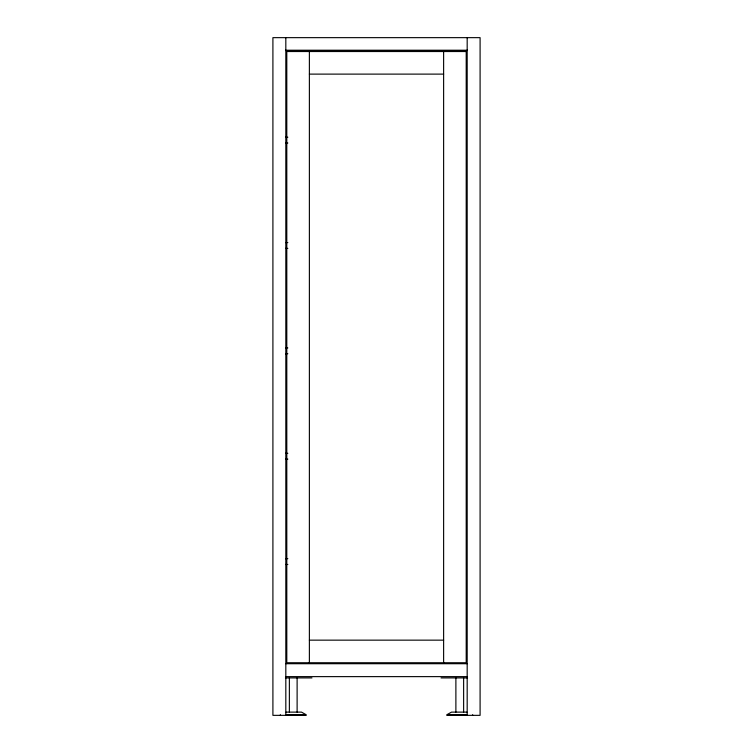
<?xml version="1.0" encoding="UTF-8"?>
<svg xmlns="http://www.w3.org/2000/svg" width="753" height="753" viewBox="0 0 753 753"><rect width="100%" height="100%" fill="white"/><g stroke="black" fill="none" stroke-linecap="round" stroke-linejoin="round"><path stroke-width="1.13" d="M285.491 50.235L467.509 50.235M285.82 50.555L467.18 50.555M309.379 74.114L443.621 74.114M285.491 137.206L287.834 137.206M285.491 143.014L287.834 143.014M285.491 242.57L287.834 242.57M285.491 248.386L287.834 248.386M285.491 347.942L287.834 347.942M285.491 353.75L287.834 353.75M285.491 453.306L287.834 453.306M285.491 459.114L287.834 459.114M285.491 558.67L287.834 558.67M285.491 564.477L287.834 564.477M309.379 640.154L443.621 640.154M285.82 663.713L467.18 663.713M285.82 676.627L467.18 676.627M285.453 677.916L311.958 677.916M441.042 677.916L467.547 677.916M286.084 712.122L301.501 712.122L306.151 714.729L286.789 714.729M466.916 712.122L451.499 712.122L446.849 714.729L466.211 714.729M306.151 715.35L272.906 715.35L272.906 37.65L480.094 37.65L480.094 715.35L446.849 715.35M472.668 714.729L472.668 715.35M467.18 37.65L467.18 715.35M463.632 677.916L463.632 712.122M455.885 677.916L455.885 712.122M443.621 51.524L443.621 662.744M309.379 51.524L309.379 662.744M297.115 677.916L297.115 712.122M289.368 677.916L289.368 712.122M285.82 37.65L285.82 715.35M280.332 714.729L280.332 715.35M466.211 51.524L286.789 51.524L286.789 662.744L466.211 662.744L466.211 51.524"/></g></svg>
